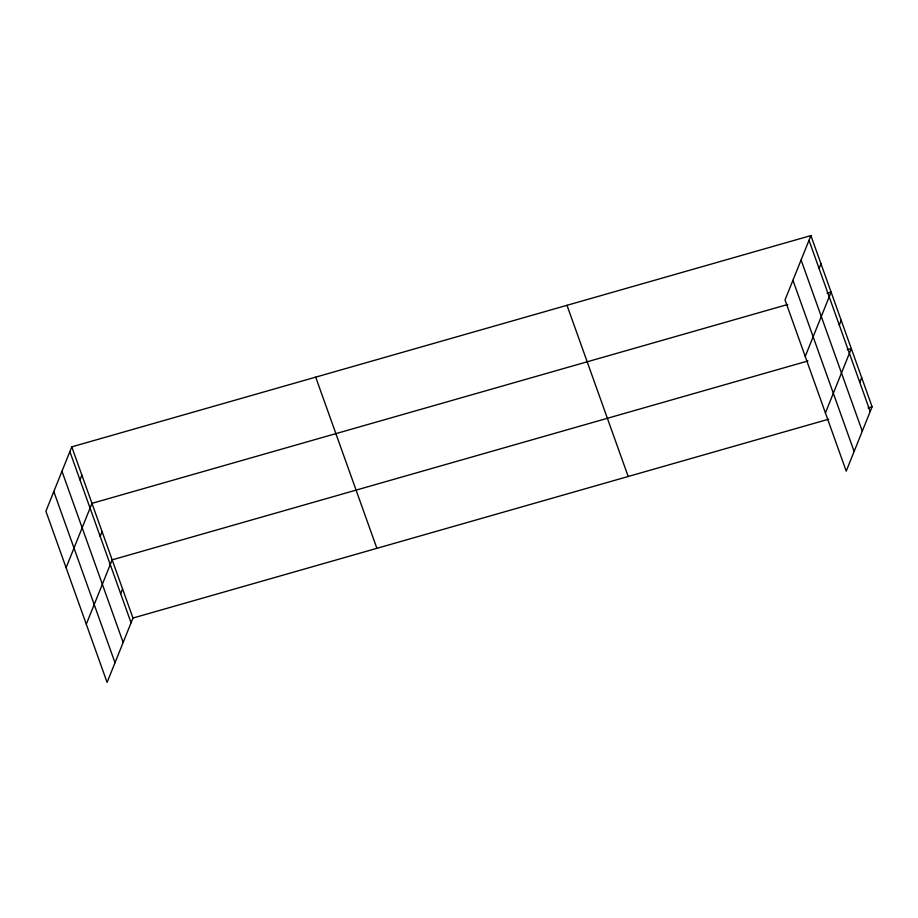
<?xml version="1.0" encoding="UTF-8"?>
<svg xmlns="http://www.w3.org/2000/svg" width="918" height="918" viewBox="0 0 918 918"><rect width="100%" height="100%" fill="white"/><g stroke="black" fill="none" stroke-linecap="round" stroke-linejoin="round"><path stroke-width="1.38" d="M71.776 446.859L45.9 511.234L107.096 682.407L132.972 618.043L71.776 446.859L810.904 235.593L872.1 406.766L846.224 471.141L785.028 299.956L810.904 235.593M79.969 479.839L81.874 475.111M66.096 567.714L91.972 503.351L787.736 304.478M100.165 536.33L102.07 531.602M86.292 624.206L112.157 559.842L807.932 360.969M120.66 593.671L122.564 588.943M819.097 268.572L821.002 263.833M805.224 356.448L831.1 292.085L827.038 293.244M839.293 325.052L841.198 320.325M825.42 412.939L851.296 348.565L847.234 349.735M859.799 382.404L861.692 377.665M132.972 618.043L828.736 419.17M868.038 407.936L872.1 406.766M809.01 240.321L870.195 411.505M801.093 260.001L862.289 431.185M792.945 280.277L854.13 451.461M566.991 305.315L628.187 476.488M315.689 377.137L376.885 548.321M69.871 451.599L131.067 622.771M61.965 471.278L123.15 642.451M53.806 491.555L115.002 662.727"/></g></svg>
